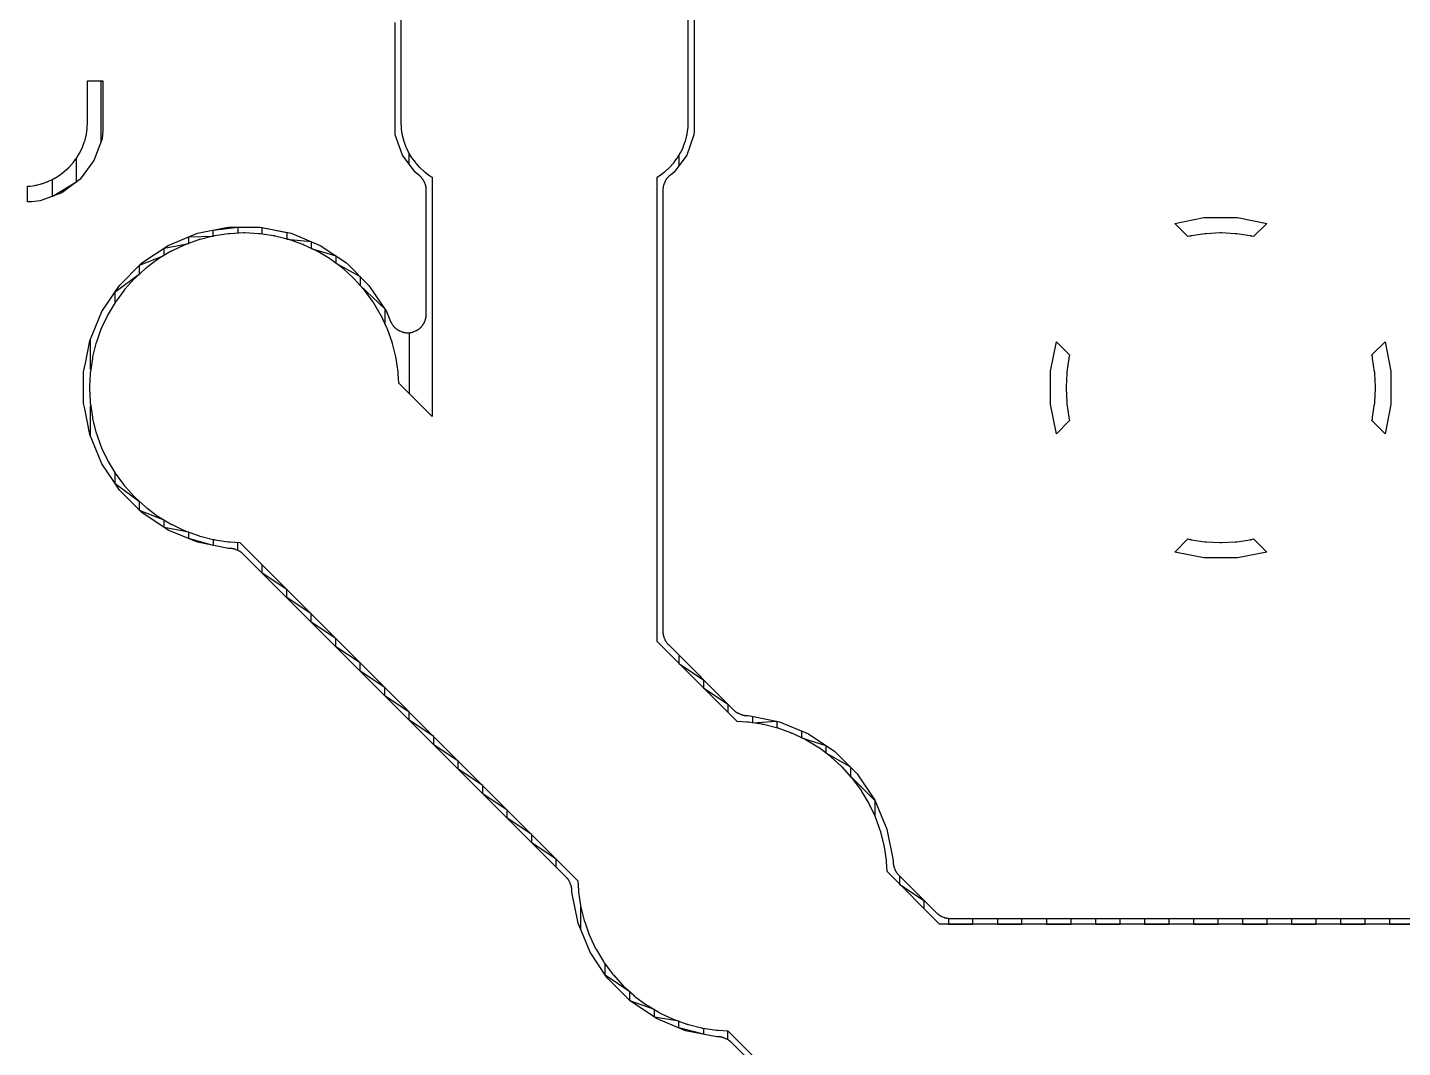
# Model space of a CAD drawing. Header units: metres. Extents: x 141.4 to 191.3, y -114.8 to -61.9.
# Drawn here: x 153.56 to 160.71, y -82.17 to -76.87 of the extents above; entities that cross this region are included whole.
import ezdxf

# ---------------------------------------------------------------- set-up
doc = ezdxf.new("R2010")
doc.units = ezdxf.units.M

msp = doc.modelspace()

# ---------------------------------------------------------------- linework, layer by layer
for points in [[(157.0265, -76.0077), (157.0265, -77.4083), (157.025, -77.4244), (156.9878, -77.5307), (156.9224, -77.6194), (156.9032, -77.6335), (156.9032, -77.6335), (156.9015, -77.6348), (156.8999, -77.6361), (156.8982, -77.6375), (156.8969, -77.6386), (156.8953, -77.64), (156.8938, -77.6414), (156.8923, -77.6429), (156.8908, -77.6444), (156.8894, -77.6459), (156.888, -77.6475), (156.8867, -77.6491), (156.8854, -77.6507), (156.8841, -77.6524), (156.8829, -77.6541), (156.8817, -77.6558), (156.8806, -77.6575), (156.8795, -77.6593), (156.8784, -77.6611), (156.8774, -77.6629), (156.8764, -77.6648), (156.8755, -77.6667), (156.8747, -77.6686), (156.8738, -77.6705), (156.8705, -77.6786), (156.8697, -77.6806), (156.869, -77.6825), (156.8683, -77.6845), (156.8677, -77.6865), (156.8671, -77.6885), (156.8665, -77.6905), (156.8661, -77.6925), (156.8656, -77.6946), (156.8653, -77.6966), (156.8649, -77.6987), (156.8646, -77.7008), (156.8644, -77.7028), (156.8642, -77.7049), (156.8641, -77.707), (156.864, -77.7091), (156.864, -77.7112), (156.864, -80.0076), (156.864, -80.0097), (156.8641, -80.0117), (156.8642, -80.0138), (156.8644, -80.0159), (156.8646, -80.018), (156.8649, -80.02), (156.8653, -80.0221), (156.8656, -80.0242), (156.8661, -80.0262), (156.8665, -80.0282), (156.8671, -80.0302), (156.8677, -80.0323), (156.8683, -80.0342), (156.869, -80.0362), (156.8697, -80.0382), (156.8705, -80.0401), (156.8738, -80.0482), (156.8747, -80.0502), (156.8755, -80.0521), (156.8764, -80.0539), (156.8774, -80.0558), (156.8784, -80.0576), (156.8795, -80.0594), (156.8806, -80.0612), (156.8817, -80.0629), (156.8829, -80.0647), (156.8841, -80.0663), (156.8854, -80.068), (156.8867, -80.0696), (156.888, -80.0712), (156.8894, -80.0728), (156.8908, -80.0743), (156.8923, -80.0758), (157.2327, -80.4162), (157.2342, -80.4177), (157.2357, -80.4191), (157.2373, -80.4205), (157.2389, -80.4218), (157.2405, -80.4231), (157.2422, -80.4244), (157.2438, -80.4256), (157.2456, -80.4268), (157.2473, -80.4279), (157.2491, -80.429), (157.2509, -80.4301), (157.2527, -80.4311), (157.2546, -80.4321), (157.2564, -80.433), (157.2583, -80.4338), (157.2603, -80.4347), (157.2684, -80.438), (157.2703, -80.4388), (157.2723, -80.4395), (157.2743, -80.4402), (157.2762, -80.4408), (157.2783, -80.4414), (157.2803, -80.442), (157.2823, -80.4424), (157.2843, -80.4429), (157.2864, -80.4432), (157.2885, -80.4436), (157.2905, -80.4439), (157.2926, -80.4441), (157.2947, -80.4443), (157.2968, -80.4444), (157.2988, -80.4445), (157.3009, -80.4445), (157.3083, -80.4445), (157.3353, -80.4499), (157.4697, -80.4766), (157.6218, -80.5396), (157.7586, -80.631), (157.8017, -80.6741), (157.875, -80.7474), (157.9664, -80.8842), (158.0207, -81.0153), (158.0294, -81.0363), (158.0615, -81.1977), (158.0615, -81.2051), (158.0615, -81.2072), (158.0616, -81.2092), (158.0617, -81.2113), (158.0619, -81.2134), (158.0621, -81.2155), (158.0624, -81.2175), (158.0628, -81.2196), (158.0631, -81.2217), (158.0636, -81.2237), (158.064, -81.2257), (158.0646, -81.2277), (158.0652, -81.2298), (158.0658, -81.2317), (158.0665, -81.2337), (158.0672, -81.2357), (158.068, -81.2376), (158.0713, -81.2457), (158.0722, -81.2477), (158.073, -81.2496), (158.0739, -81.2514), (158.0749, -81.2533), (158.0759, -81.2551), (158.077, -81.2569), (158.0781, -81.2587), (158.0792, -81.2604), (158.0804, -81.2622), (158.0816, -81.2638), (158.0829, -81.2655), (158.0842, -81.2671), (158.0855, -81.2687), (158.0869, -81.2703), (158.0883, -81.2718), (158.0898, -81.2733), (158.2877, -81.4712), (158.2892, -81.4727), (158.2907, -81.4741), (158.2923, -81.4755), (158.2939, -81.4768), (158.2955, -81.4781), (158.2972, -81.4794), (158.2988, -81.4806), (158.3006, -81.4818), (158.3023, -81.4829), (158.3041, -81.484), (158.3059, -81.4851), (158.3077, -81.4861), (158.3096, -81.4871), (158.3114, -81.488), (158.3133, -81.4888), (158.3153, -81.4897), (158.3234, -81.493), (158.3253, -81.4938), (158.3273, -81.4945), (158.3293, -81.4952), (158.3312, -81.4958), (158.3333, -81.4964), (158.3353, -81.497), (158.3373, -81.4974), (158.3393, -81.4979), (158.3414, -81.4982), (158.3435, -81.4986), (158.3455, -81.4989), (158.3476, -81.4991), (158.3497, -81.4993), (158.3518, -81.4994), (158.3538, -81.4995), (158.3559, -81.4995), (165.7016, -81.4995)], [(167.5729, -81.5297), (158.3034, -81.5297), (158.0299, -81.2563), (158.0274, -81.2053), (158.0273, -81.2032), (158.0271, -81.2011), (158.0269, -81.199), (158.0266, -81.197), (158.0162, -81.1271), (158.0159, -81.125), (158.0155, -81.123), (158.0151, -81.1209), (158.0146, -81.1189), (157.9974, -81.0503), (157.9969, -81.0483), (157.9963, -81.0463), (157.9957, -81.0443), (157.995, -81.0424), (157.9712, -80.9758), (157.9705, -80.9739), (157.9697, -80.9719), (157.9689, -80.97), (157.968, -80.9681), (157.9378, -80.9043), (157.9369, -80.9024), (157.9359, -80.9005), (157.9349, -80.8987), (157.9339, -80.8969), (157.8976, -80.8363), (157.8965, -80.8345), (157.8953, -80.8328), (157.8942, -80.831), (157.8929, -80.8294), (157.8508, -80.7726), (157.8496, -80.7709), (157.8483, -80.7693), (157.8469, -80.7677), (157.8455, -80.7662), (157.7981, -80.7138), (157.7967, -80.7123), (157.7952, -80.7108), (157.7937, -80.7093), (157.7922, -80.7079), (157.7398, -80.6605), (157.7383, -80.6591), (157.7367, -80.6577), (157.7351, -80.6564), (157.7334, -80.6552), (157.6766, -80.6131), (157.675, -80.6118), (157.6732, -80.6107), (157.6715, -80.6095), (157.6697, -80.6084), (157.6091, -80.5721), (157.6073, -80.5711), (157.6055, -80.5701), (157.6036, -80.5691), (157.6017, -80.5682), (157.5379, -80.538), (157.536, -80.5371), (157.5341, -80.5363), (157.5321, -80.5355), (157.5302, -80.5348), (157.4636, -80.511), (157.4636, -80.511), (157.4618, -80.5103), (157.4598, -80.5097), (157.4577, -80.5091), (157.4557, -80.5086), (157.3871, -80.4914), (157.3851, -80.4909), (157.383, -80.4905), (157.381, -80.4901), (157.3789, -80.4898), (157.309, -80.4794), (157.307, -80.4791), (157.3049, -80.4789), (157.3028, -80.4787), (157.3007, -80.4786), (157.2497, -80.4761), (156.8338, -80.0601), (156.8338, -77.6447), (156.8436, -77.6388), (156.8454, -77.6377), (156.8471, -77.6365), (156.8488, -77.6354), (156.8505, -77.6341), (156.8702, -77.6195), (156.8719, -77.6183), (156.8735, -77.617), (156.8751, -77.6156), (156.8767, -77.6142), (156.8949, -77.5978), (156.8964, -77.5963), (156.8979, -77.5949), (156.8993, -77.5934), (156.9008, -77.5919), (156.9172, -77.5737), (156.9186, -77.5721), (156.92, -77.5705), (156.9213, -77.5689), (156.9225, -77.5672), (156.9371, -77.5475), (156.9384, -77.5458), (156.9395, -77.5441), (156.9407, -77.5424), (156.9418, -77.5406), (156.9544, -77.5195), (156.9554, -77.5177), (156.9564, -77.5159), (156.9574, -77.5141), (156.9583, -77.5122), (156.9688, -77.49), (156.9697, -77.4881), (156.9705, -77.4862), (156.9713, -77.4843), (156.972, -77.4823), (156.9803, -77.4592), (156.9803, -77.4592), (156.9803, -77.459), (156.981, -77.4571), (156.9816, -77.4552), (156.9822, -77.4532), (156.9827, -77.4512), (156.9886, -77.4274), (156.9891, -77.4254), (156.9896, -77.4234), (156.9899, -77.4213), (156.9903, -77.4192), (156.9939, -77.395), (156.9942, -77.3929), (156.9944, -77.3908), (156.9946, -77.3888), (156.9947, -77.3867), (156.9959, -77.3622), (156.996, -77.3601), (156.996, -77.358), (156.996, -76.058)], [(155.501, -76.7882), (155.501, -77.358), (155.501, -77.3601), (155.5011, -77.3622), (155.5023, -77.3867), (155.5024, -77.3888), (155.5026, -77.3908), (155.5028, -77.3929), (155.5031, -77.395), (155.5067, -77.4192), (155.5071, -77.4213), (155.5074, -77.4234), (155.5079, -77.4254), (155.5084, -77.4274), (155.5143, -77.4512), (155.5148, -77.4532), (155.5154, -77.4552), (155.5161, -77.4572), (155.5167, -77.4592), (155.525, -77.4823), (155.5257, -77.4843), (155.5265, -77.4862), (155.5273, -77.4881), (155.5282, -77.49), (155.5387, -77.5122), (155.5396, -77.5141), (155.5406, -77.5159), (155.5416, -77.5177), (155.5426, -77.5195), (155.5552, -77.5406), (155.5563, -77.5424), (155.5575, -77.5441), (155.5586, -77.5458), (155.5599, -77.5475), (155.5745, -77.5672), (155.5757, -77.5689), (155.577, -77.5705), (155.5784, -77.5721), (155.5798, -77.5737), (155.5962, -77.5919), (155.5977, -77.5934), (155.5991, -77.5949), (155.6006, -77.5963), (155.6021, -77.5978), (155.6203, -77.6142), (155.6219, -77.6156), (155.6235, -77.617), (155.6251, -77.6183), (155.6268, -77.6195), (155.6465, -77.6341), (155.6482, -77.6354), (155.6499, -77.6365), (155.6516, -77.6377), (155.6534, -77.6388), (155.6632, -77.6447), (155.6632, -78.8896), (155.4899, -78.7163), (155.4874, -78.6653), (155.4873, -78.6632), (155.4871, -78.6611), (155.4869, -78.659), (155.4866, -78.657), (155.4762, -78.5871), (155.4759, -78.585), (155.4755, -78.583), (155.4751, -78.5809), (155.4746, -78.5789), (155.4574, -78.5103), (155.4569, -78.5083), (155.4563, -78.5063), (155.4557, -78.5043), (155.455, -78.5024), (155.4312, -78.4358), (155.4305, -78.4339), (155.4297, -78.4319), (155.4289, -78.43), (155.428, -78.4281), (155.3978, -78.3643), (155.3969, -78.3624), (155.3959, -78.3605), (155.3949, -78.3587), (155.3939, -78.3569), (155.3576, -78.2963), (155.3565, -78.2945), (155.3553, -78.2928), (155.3542, -78.291), (155.3529, -78.2894), (155.3108, -78.2326), (155.3096, -78.2309), (155.3083, -78.2293), (155.3069, -78.2277), (155.3055, -78.2262), (155.2581, -78.1738), (155.2567, -78.1723), (155.2552, -78.1708), (155.2537, -78.1693), (155.2522, -78.1679), (155.1998, -78.1205), (155.1983, -78.1191), (155.1967, -78.1177), (155.1951, -78.1164), (155.1934, -78.1152), (155.1366, -78.0731), (155.135, -78.0718), (155.1332, -78.0707), (155.1315, -78.0695), (155.1297, -78.0684), (155.0691, -78.0321), (155.0673, -78.0311), (155.0655, -78.0301), (155.0636, -78.0291), (155.0617, -78.0282), (154.9979, -77.998), (154.996, -77.9971), (154.9941, -77.9963), (154.9921, -77.9955), (154.9902, -77.9948), (154.9236, -77.971), (154.9236, -77.971), (154.9218, -77.9703), (154.9198, -77.9697), (154.9177, -77.9691), (154.9157, -77.9686), (154.8471, -77.9514), (154.8451, -77.9509), (154.843, -77.9505), (154.841, -77.9501), (154.8389, -77.9498), (154.769, -77.9394), (154.767, -77.9391), (154.7649, -77.9389), (154.7628, -77.9387), (154.7607, -77.9386), (154.6902, -77.9351), (154.6881, -77.935), (154.686, -77.935), (154.6839, -77.935), (154.6818, -77.9351), (154.6113, -77.9386), (154.6092, -77.9387), (154.6071, -77.9389), (154.605, -77.9391), (154.603, -77.9394), (154.5331, -77.9498), (154.531, -77.9501), (154.529, -77.9505), (154.5269, -77.9509), (154.5249, -77.9514), (154.4563, -77.9686), (154.4543, -77.9691), (154.4523, -77.9697), (154.4503, -77.9703), (154.4484, -77.971), (154.3818, -77.9948), (154.3799, -77.9955), (154.3779, -77.9963), (154.376, -77.9971), (154.3741, -77.998), (154.3103, -78.0282), (154.3084, -78.0291), (154.3065, -78.0301), (154.3047, -78.0311), (154.3029, -78.0321), (154.2423, -78.0684), (154.2405, -78.0695), (154.2388, -78.0707), (154.237, -78.0718), (154.2354, -78.0731), (154.1786, -78.1152), (154.1769, -78.1164), (154.1753, -78.1177), (154.1737, -78.1191), (154.1722, -78.1205), (154.1198, -78.1679), (154.1183, -78.1693), (154.1168, -78.1708), (154.1153, -78.1723), (154.1139, -78.1738), (154.0665, -78.2262), (154.0651, -78.2277), (154.0637, -78.2293), (154.0624, -78.2309), (154.0612, -78.2326), (154.0191, -78.2894), (154.0178, -78.291), (154.0167, -78.2928), (154.0155, -78.2945), (154.0144, -78.2963), (153.9781, -78.3569), (153.9771, -78.3587), (153.9761, -78.3605), (153.9751, -78.3624), (153.9742, -78.3643), (153.944, -78.4281), (153.9431, -78.43), (153.9423, -78.4319), (153.9415, -78.4339), (153.9408, -78.4358), (153.917, -78.5024), (153.917, -78.5024), (153.9169, -78.5025), (153.9163, -78.5045), (153.9156, -78.5064), (153.9151, -78.5084), (153.9146, -78.5103), (153.8974, -78.5789), (153.8969, -78.5809), (153.8965, -78.583), (153.8961, -78.585), (153.8958, -78.5871), (153.8854, -78.657), (153.8851, -78.659), (153.8849, -78.6611), (153.8847, -78.6632), (153.8846, -78.6653), (153.8811, -78.7358), (153.881, -78.7379), (153.881, -78.74), (153.881, -78.7421), (153.8811, -78.7442), (153.8846, -78.8147), (153.8847, -78.8168), (153.8849, -78.8189), (153.8851, -78.821), (153.8854, -78.823), (153.8958, -78.8929), (153.8961, -78.895), (153.8965, -78.897), (153.8969, -78.8991), (153.8974, -78.9011), (153.9146, -78.9697), (153.9151, -78.9717), (153.9157, -78.9737), (153.9163, -78.9757), (153.917, -78.9776), (153.9408, -79.0442), (153.9415, -79.0461), (153.9423, -79.0481), (153.9431, -79.05), (153.944, -79.0519), (153.9742, -79.1157), (153.9751, -79.1176), (153.9761, -79.1195), (153.9771, -79.1213), (153.9781, -79.1231), (154.0144, -79.1837), (154.0155, -79.1855), (154.0167, -79.1872), (154.0178, -79.189), (154.0191, -79.1906), (154.0612, -79.2474), (154.0624, -79.2491), (154.0637, -79.2507), (154.0651, -79.2523), (154.0665, -79.2538), (154.1139, -79.3062), (154.1153, -79.3077), (154.1168, -79.3092), (154.1183, -79.3107), (154.1198, -79.3121), (154.1722, -79.3595), (154.1737, -79.3609), (154.1753, -79.3623), (154.1769, -79.3636), (154.1786, -79.3648), (154.2354, -79.4069), (154.237, -79.4082), (154.2388, -79.4093), (154.2405, -79.4105), (154.2423, -79.4116), (154.3029, -79.4479), (154.3047, -79.4489), (154.3065, -79.4499), (154.3084, -79.4509), (154.3103, -79.4518), (154.3741, -79.482), (154.376, -79.4829), (154.3779, -79.4837), (154.3799, -79.4845), (154.3818, -79.4852), (154.4484, -79.509), (154.4484, -79.509), (154.4502, -79.5097), (154.4522, -79.5103), (154.4543, -79.5109), (154.4563, -79.5114), (154.5249, -79.5286), (154.5269, -79.5291), (154.529, -79.5295), (154.531, -79.5299), (154.5331, -79.5302), (154.603, -79.5406), (154.605, -79.5409), (154.6071, -79.5411), (154.6092, -79.5413), (154.6113, -79.5414), (154.6623, -79.5439), (156.4221, -81.3037), (156.4246, -81.3547), (156.4247, -81.3568), (156.4249, -81.3589), (156.4251, -81.361), (156.4254, -81.363), (156.4358, -81.4329), (156.4361, -81.435), (156.4365, -81.437), (156.4369, -81.4391), (156.4374, -81.4411), (156.4546, -81.5097), (156.4551, -81.5117), (156.4557, -81.5137), (156.4563, -81.5157), (156.457, -81.5176), (156.4808, -81.5842), (156.4815, -81.5861), (156.4823, -81.5881), (156.4831, -81.59), (156.484, -81.5919), (156.5142, -81.6557), (156.5151, -81.6576), (156.5161, -81.6595), (156.5171, -81.6613), (156.5181, -81.6631), (156.5544, -81.7237), (156.5555, -81.7255), (156.5567, -81.7272), (156.5578, -81.729), (156.5591, -81.7306), (156.6012, -81.7874), (156.6024, -81.7891), (156.6037, -81.7907), (156.6051, -81.7923), (156.6065, -81.7938), (156.6539, -81.8462), (156.6553, -81.8477), (156.6568, -81.8492), (156.6583, -81.8507), (156.6598, -81.8521), (156.7122, -81.8995), (156.7137, -81.9009), (156.7153, -81.9023), (156.7169, -81.9036), (156.7186, -81.9048), (156.7754, -81.9469), (156.777, -81.9482), (156.7788, -81.9493), (156.7805, -81.9505), (156.7823, -81.9516), (156.8429, -81.9879), (156.8447, -81.9889), (156.8465, -81.9899), (156.8484, -81.9909), (156.8503, -81.9918), (156.9141, -82.022), (156.916, -82.0229), (156.9179, -82.0237), (156.9199, -82.0245), (156.9218, -82.0252), (156.9884, -82.049), (156.9884, -82.049), (156.9902, -82.0497), (156.9922, -82.0503), (156.9943, -82.0509), (156.9963, -82.0514), (157.0649, -82.0686), (157.0669, -82.0691), (157.069, -82.0695), (157.071, -82.0699), (157.0731, -82.0702), (157.143, -82.0806), (157.145, -82.0809), (157.1471, -82.0811), (157.1492, -82.0813), (157.1513, -82.0814), (157.2023, -82.0839), (157.7052, -82.5868)], [(157.7266, -82.6511), (157.2193, -82.1438), (157.2178, -82.1423), (157.2163, -82.1409), (157.2147, -82.1395), (157.2131, -82.1382), (157.2115, -82.1369), (157.2098, -82.1356), (157.2082, -82.1344), (157.2064, -82.1332), (157.2047, -82.1321), (157.2029, -82.131), (157.2011, -82.1299), (157.1993, -82.1289), (157.1974, -82.1279), (157.1956, -82.127), (157.1937, -82.1262), (157.1917, -82.1253), (157.1836, -82.122), (157.1817, -82.1212), (157.1797, -82.1205), (157.1777, -82.1198), (157.1758, -82.1192), (157.1737, -82.1186), (157.1717, -82.118), (157.1697, -82.1176), (157.1677, -82.1171), (157.1656, -82.1168), (157.1635, -82.1164), (157.1615, -82.1161), (157.1594, -82.1159), (157.1573, -82.1157), (157.1552, -82.1156), (157.1532, -82.1155), (157.1511, -82.1155), (157.1437, -82.1155), (156.9823, -82.0834), (156.8302, -82.0204), (156.6934, -81.929), (156.577, -81.8126), (156.5691, -81.8008), (156.4856, -81.6758), (156.4226, -81.5237), (156.3905, -81.3623), (156.3905, -81.3549), (156.3905, -81.3528), (156.3904, -81.3508), (156.3903, -81.3487), (156.3901, -81.3466), (156.3899, -81.3445), (156.3896, -81.3425), (156.3892, -81.3404), (156.3889, -81.3383), (156.3884, -81.3363), (156.388, -81.3343), (156.3874, -81.3323), (156.3868, -81.3302), (156.3862, -81.3283), (156.3855, -81.3263), (156.3848, -81.3243), (156.384, -81.3224), (156.3807, -81.3143), (156.3798, -81.3123), (156.379, -81.3104), (156.3781, -81.3086), (156.3771, -81.3067), (156.3761, -81.3049), (156.375, -81.3031), (156.3739, -81.3013), (156.3728, -81.2996), (156.3716, -81.2978), (156.3704, -81.2962), (156.3691, -81.2945), (156.3678, -81.2929), (156.3665, -81.2913), (156.3651, -81.2897), (156.3637, -81.2882), (156.3622, -81.2867), (154.6793, -79.6038), (154.6778, -79.6023), (154.6763, -79.6009), (154.6747, -79.5995), (154.6731, -79.5982), (154.6715, -79.5969), (154.6698, -79.5956), (154.6682, -79.5944), (154.6664, -79.5932), (154.6647, -79.5921), (154.6629, -79.591), (154.6611, -79.5899), (154.6593, -79.5889), (154.6574, -79.5879), (154.6556, -79.587), (154.6537, -79.5862), (154.6517, -79.5853), (154.6436, -79.582), (154.6417, -79.5812), (154.6397, -79.5805), (154.6377, -79.5798), (154.6358, -79.5792), (154.6337, -79.5786), (154.6317, -79.578), (154.6297, -79.5776), (154.6277, -79.5771), (154.6256, -79.5768), (154.6235, -79.5764), (154.6215, -79.5761), (154.6194, -79.5759), (154.6173, -79.5757), (154.6152, -79.5756), (154.6132, -79.5755), (154.6111, -79.5755), (154.6037, -79.5755), (154.4423, -79.5434), (154.2902, -79.4804), (154.1534, -79.389), (154.037, -79.2726), (154.0036, -79.2225), (153.9456, -79.1358), (153.8826, -78.9837), (153.8559, -78.8493), (153.8505, -78.8223), (153.8505, -78.6577), (153.8596, -78.6121), (153.8826, -78.4963), (153.9456, -78.3442), (154.037, -78.2074), (154.1534, -78.091), (154.2902, -77.9996), (154.4423, -77.9366), (154.5826, -77.9087), (154.6037, -77.9045), (154.7683, -77.9045), (154.7953, -77.9099), (154.9297, -77.9366), (155.0818, -77.9996), (155.2186, -78.091), (155.335, -78.2074), (155.4264, -78.3442), (155.4473, -78.3948), (155.4482, -78.3967), (155.449, -78.3986), (155.45, -78.4005), (155.4509, -78.4023), (155.4519, -78.4042), (155.453, -78.406), (155.4541, -78.4077), (155.4552, -78.4095), (155.4577, -78.4132), (155.4589, -78.4149), (155.4601, -78.4166), (155.4614, -78.4183), (155.4627, -78.4199), (155.464, -78.4215), (155.4654, -78.4231), (155.4668, -78.4246), (155.4683, -78.4261), (155.4698, -78.4275), (155.4713, -78.429), (155.4728, -78.4303), (155.4744, -78.4317), (155.4761, -78.433), (155.4777, -78.4343), (155.4794, -78.4355), (155.4811, -78.4367), (155.4829, -78.4378), (155.4847, -78.4389), (155.4865, -78.4399), (155.4883, -78.4409), (155.4902, -78.4419), (155.492, -78.4428), (155.4939, -78.4437), (155.4958, -78.4445), (155.504, -78.4479), (155.5059, -78.4487), (155.5079, -78.4494), (155.5098, -78.4501), (155.5118, -78.4507), (155.5138, -78.4513), (155.5158, -78.4518), (155.5179, -78.4523), (155.5199, -78.4527), (155.522, -78.4531), (155.524, -78.4534), (155.5261, -78.4537), (155.5282, -78.4539), (155.5302, -78.4541), (155.5323, -78.4543), (155.5344, -78.4543), (155.5365, -78.4544), (155.5386, -78.4543), (155.5407, -78.4543), (155.5428, -78.4541), (155.5448, -78.4539), (155.5469, -78.4537), (155.549, -78.4534), (155.551, -78.4531), (155.5531, -78.4527), (155.5551, -78.4523), (155.5572, -78.4518), (155.5592, -78.4513), (155.5612, -78.4507), (155.5632, -78.4501), (155.5651, -78.4494), (155.5671, -78.4487), (155.569, -78.4479), (155.5772, -78.4445), (155.5791, -78.4437), (155.581, -78.4428), (155.5828, -78.4419), (155.5847, -78.4409), (155.5865, -78.4399), (155.5883, -78.4389), (155.5901, -78.4378), (155.5919, -78.4367), (155.5936, -78.4355), (155.5953, -78.4343), (155.5969, -78.433), (155.5986, -78.4317), (155.6002, -78.4303), (155.6017, -78.429), (155.6032, -78.4275), (155.6047, -78.4261), (155.6062, -78.4246), (155.6076, -78.4231), (155.609, -78.4215), (155.6103, -78.4199), (155.6116, -78.4183), (155.6129, -78.4166), (155.6141, -78.4149), (155.6153, -78.4132), (155.6164, -78.4115), (155.6175, -78.4097), (155.6186, -78.4079), (155.6196, -78.4061), (155.6206, -78.4042), (155.6215, -78.4023), (155.6223, -78.4004), (155.6232, -78.3985), (155.6265, -78.3904), (155.6273, -78.3884), (155.628, -78.3865), (155.6287, -78.3845), (155.6293, -78.3825), (155.6299, -78.3805), (155.6305, -78.3785), (155.6309, -78.3765), (155.6314, -78.3744), (155.6317, -78.3724), (155.6321, -78.3703), (155.6324, -78.3683), (155.6326, -78.3662), (155.6328, -78.3641), (155.6329, -78.362), (155.633, -78.3599), (155.633, -78.3579), (155.633, -77.7112), (155.633, -77.709), (155.6329, -77.7069), (155.6328, -77.7048), (155.6326, -77.7031), (155.6325, -77.701), (155.6322, -77.6989), (155.6319, -77.6969), (155.6316, -77.6948), (155.6312, -77.6928), (155.6308, -77.6907), (155.6303, -77.6887), (155.6298, -77.6866), (155.6292, -77.6846), (155.6285, -77.6826), (155.6279, -77.6807), (155.6271, -77.6787), (155.6263, -77.6768), (155.6255, -77.6748), (155.6246, -77.6729), (155.6237, -77.6711), (155.6227, -77.6692), (155.6217, -77.6674), (155.6207, -77.6656), (155.6161, -77.658), (155.615, -77.6563), (155.6139, -77.6545), (155.6127, -77.6528), (155.6115, -77.6511), (155.6102, -77.6495), (155.6089, -77.6478), (155.6076, -77.6462), (155.6062, -77.6447), (155.6048, -77.6431), (155.6033, -77.6417), (155.6018, -77.6402), (155.6003, -77.6388), (155.5987, -77.6374), (155.5971, -77.6361), (155.5955, -77.6348), (155.5938, -77.6335), (155.5746, -77.6194), (155.5092, -77.5307), (155.472, -77.4244), (155.4705, -77.4083), (155.4705, -76.8404)], [(153.5585, -77.692), (153.5647, -77.6917), (153.5668, -77.6916), (153.5688, -77.6914), (153.5709, -77.6912), (153.573, -77.6909), (153.5972, -77.6873), (153.5993, -77.6869), (153.6014, -77.6866), (153.6034, -77.6861), (153.6054, -77.6856), (153.6292, -77.6797), (153.6312, -77.6792), (153.6332, -77.6786), (153.6352, -77.6779), (153.6372, -77.6773), (153.6603, -77.669), (153.6623, -77.6683), (153.6642, -77.6675), (153.6661, -77.6667), (153.668, -77.6658), (153.6902, -77.6553), (153.6921, -77.6544), (153.6939, -77.6534), (153.6957, -77.6524), (153.6975, -77.6514), (153.7186, -77.6388), (153.7204, -77.6377), (153.7221, -77.6365), (153.7238, -77.6354), (153.7255, -77.6341), (153.7452, -77.6195), (153.7469, -77.6183), (153.7485, -77.617), (153.7501, -77.6156), (153.7517, -77.6142), (153.7699, -77.5978), (153.7714, -77.5963), (153.7729, -77.5949), (153.7743, -77.5934), (153.7758, -77.5919), (153.7922, -77.5737), (153.7936, -77.5721), (153.795, -77.5705), (153.7963, -77.5689), (153.7975, -77.5672), (153.8121, -77.5475), (153.8134, -77.5458), (153.8145, -77.5441), (153.8157, -77.5424), (153.8168, -77.5406), (153.8294, -77.5195), (153.8304, -77.5177), (153.8314, -77.5159), (153.8324, -77.5141), (153.8333, -77.5122), (153.8438, -77.49), (153.8447, -77.4881), (153.8455, -77.4862), (153.8463, -77.4843), (153.847, -77.4823), (153.8553, -77.4592), (153.8553, -77.4592), (153.8553, -77.459), (153.856, -77.4571), (153.8566, -77.4552), (153.8572, -77.4532), (153.8577, -77.4512), (153.8636, -77.4274), (153.8641, -77.4254), (153.8646, -77.4234), (153.8649, -77.4213), (153.8653, -77.4192), (153.8689, -77.395), (153.8692, -77.3929), (153.8694, -77.3908), (153.8696, -77.3888), (153.8697, -77.3867), (153.8709, -77.3622), (153.871, -77.3601), (153.871, -77.358), (153.871, -77.143), (153.951, -77.143), (153.951, -77.4013), (153.9462, -77.4457), (153.904, -77.5589), (153.8325, -77.6545), (153.7369, -77.726), (153.6237, -77.7682), (153.5793, -77.773), (153.5585, -77.773), (153.5585, -77.692)], [(153.941, -77.4597), (153.941, -77.143)], [(155.5445, -77.5786), (155.5445, -77.5228)], [(156.947, -77.5318), (156.947, -77.5859)], [(153.686, -77.6573), (153.686, -77.745), (153.8135, -77.6687), (153.8135, -77.5456)], [(159.5265, -77.8853), (159.6788, -77.855), (159.8532, -77.855), (160.0055, -77.8853), (159.937, -77.9538), (159.9271, -77.9514), (159.9251, -77.9509), (159.923, -77.9505), (159.921, -77.9501), (159.9189, -77.9498), (159.849, -77.9394), (159.847, -77.9391), (159.8449, -77.9389), (159.8428, -77.9387), (159.8407, -77.9386), (159.7702, -77.9351), (159.7681, -77.935), (159.766, -77.935), (159.7639, -77.935), (159.7618, -77.9351), (159.6913, -77.9386), (159.6892, -77.9387), (159.6871, -77.9389), (159.685, -77.9391), (159.683, -77.9394), (159.6131, -77.9498), (159.611, -77.9501), (159.609, -77.9505), (159.6069, -77.9509), (159.6049, -77.9514), (159.595, -77.9538), (159.5265, -77.8853)], [(154.0145, -78.2961), (154.0145, -78.241), (154.142, -78.1477), (154.142, -78.1024), (154.2695, -78.0521), (154.2695, -78.0134), (154.397, -77.9893), (154.397, -77.9553), (154.5245, -77.9515), (154.5245, -77.9202), (154.652, -77.9045), (154.652, -77.9366)], [(154.7795, -77.9409), (154.7795, -77.9067), (154.907, -77.9321), (154.907, -77.9664), (155.0345, -77.98), (155.0345, -78.0153), (155.162, -78.0532), (155.162, -78.0919), (155.2895, -78.162), (155.2895, -78.2085), (155.417, -78.3302), (155.417, -78.4049)], [(155.5445, -78.454), (155.5445, -78.7709)], [(153.887, -78.6457), (153.887, -78.4856)], [(158.881, -78.6528), (158.9113, -78.5005), (158.9798, -78.569), (158.9774, -78.5789), (158.9769, -78.5809), (158.9765, -78.583), (158.9761, -78.585), (158.9758, -78.5871), (158.9654, -78.657), (158.9651, -78.659), (158.9649, -78.6611), (158.9647, -78.6632), (158.9646, -78.6653), (158.9611, -78.7358), (158.961, -78.7379), (158.961, -78.74), (158.961, -78.7421), (158.9611, -78.7442), (158.9646, -78.8147), (158.9647, -78.8168), (158.9649, -78.8189), (158.9651, -78.821), (158.9654, -78.823), (158.9758, -78.8929), (158.9761, -78.895), (158.9765, -78.897), (158.9769, -78.8991), (158.9774, -78.9011), (158.9798, -78.911), (158.9113, -78.9795), (158.881, -78.8272), (158.881, -78.6528)], [(160.5522, -78.911), (160.5546, -78.9011), (160.5551, -78.8991), (160.5555, -78.897), (160.5559, -78.895), (160.5562, -78.8929), (160.5666, -78.823), (160.5669, -78.821), (160.5671, -78.8189), (160.5673, -78.8168), (160.5674, -78.8147), (160.5709, -78.7442), (160.571, -78.7421), (160.571, -78.74), (160.571, -78.7379), (160.5709, -78.7358), (160.5674, -78.6653), (160.5673, -78.6632), (160.5671, -78.6611), (160.5669, -78.659), (160.5666, -78.657), (160.5562, -78.5871), (160.5559, -78.585), (160.5555, -78.583), (160.5551, -78.5809), (160.5546, -78.5789), (160.5522, -78.569), (160.6207, -78.5005), (160.651, -78.6528), (160.651, -78.8272), (160.6207, -78.9795), (160.5522, -78.911)], [(153.887, -78.9944), (153.887, -78.8343)], [(154.5245, -79.5285), (154.5245, -79.5598), (154.397, -79.5247), (154.397, -79.4907), (154.2695, -79.4666), (154.2695, -79.4279), (154.142, -79.3776), (154.142, -79.3323), (154.0145, -79.239), (154.0145, -79.1839)], [(159.5265, -79.5947), (159.595, -79.5262), (159.6049, -79.5286), (159.6069, -79.5291), (159.609, -79.5295), (159.611, -79.5299), (159.6131, -79.5302), (159.683, -79.5406), (159.685, -79.5409), (159.6871, -79.5411), (159.6892, -79.5413), (159.6913, -79.5414), (159.7618, -79.5449), (159.7639, -79.545), (159.766, -79.545), (159.7681, -79.545), (159.7702, -79.5449), (159.8407, -79.5414), (159.8428, -79.5413), (159.8449, -79.5411), (159.847, -79.5409), (159.849, -79.5406), (159.9189, -79.5302), (159.921, -79.5299), (159.923, -79.5295), (159.9251, -79.5291), (159.9271, -79.5286), (159.937, -79.5262), (160.0055, -79.5947), (159.8532, -79.625), (159.6788, -79.625), (159.5265, -79.5947)], [(154.652, -79.5855), (154.652, -79.5434)], [(156.3095, -81.234), (156.3095, -81.1912), (156.182, -81.1065), (156.182, -81.0637), (156.0545, -80.979), (156.0545, -80.9362), (155.927, -80.8515), (155.927, -80.8087), (155.7995, -80.724), (155.7995, -80.6812), (155.672, -80.5965), (155.672, -80.5537), (155.5445, -80.469), (155.5445, -80.4262), (155.417, -80.3415), (155.417, -80.2987), (155.2895, -80.214), (155.2895, -80.1712), (155.162, -80.0865), (155.162, -80.0437), (155.0345, -79.959), (155.0345, -79.9162), (154.907, -79.8315), (154.907, -79.7887), (154.7795, -79.704), (154.7795, -79.6612)], [(156.947, -80.1306), (156.947, -80.1734), (157.0745, -80.2581), (157.0745, -80.3009), (157.202, -80.3856), (157.202, -80.4284)], [(157.3295, -80.4487), (157.3295, -80.4824), (157.457, -80.4741), (157.457, -80.5089)], [(157.5845, -80.5242), (157.5845, -80.56), (157.712, -80.5999), (157.712, -80.6393), (157.8395, -80.712), (157.8395, -80.7595), (157.967, -80.8858), (157.967, -80.966)], [(158.0945, -81.2781), (158.0945, -81.3209), (158.222, -81.4056), (158.222, -81.4484)], [(156.437, -81.5586), (156.437, -81.4397)], [(158.3495, -81.4993), (158.3495, -81.5297), (158.477, -81.5297), (158.477, -81.4995), (158.6045, -81.4995), (158.6045, -81.5297), (158.732, -81.5297), (158.732, -81.4995), (158.8595, -81.4995), (158.8595, -81.5297), (158.987, -81.5297), (158.987, -81.4995), (159.1145, -81.4995), (159.1145, -81.5297), (159.242, -81.5297), (159.242, -81.4995), (159.3695, -81.4995), (159.3695, -81.5297), (159.497, -81.5297), (159.497, -81.4995), (159.6245, -81.4995), (159.6245, -81.5297), (159.752, -81.5297), (159.752, -81.4995), (159.8795, -81.4995), (159.8795, -81.5297), (160.007, -81.5297), (160.007, -81.4995), (160.1345, -81.4995), (160.1345, -81.5297), (160.262, -81.5297), (160.262, -81.4995), (160.3895, -81.4995), (160.3895, -81.5297), (160.517, -81.5297), (160.517, -81.4995), (160.6445, -81.4995), (160.6445, -81.5297), (160.772, -81.5297)], [(157.0745, -82.0705), (157.0745, -82.1017), (156.947, -82.0688), (156.947, -82.0342), (156.8195, -82.0133), (156.8195, -81.9739), (156.692, -81.9276), (156.692, -81.8813), (156.5645, -81.7939), (156.5645, -81.738)], [(157.202, -82.1305), (157.202, -82.0839)]]:
    msp.add_lwpolyline(points)

doc.saveas('drawing.dxf')
